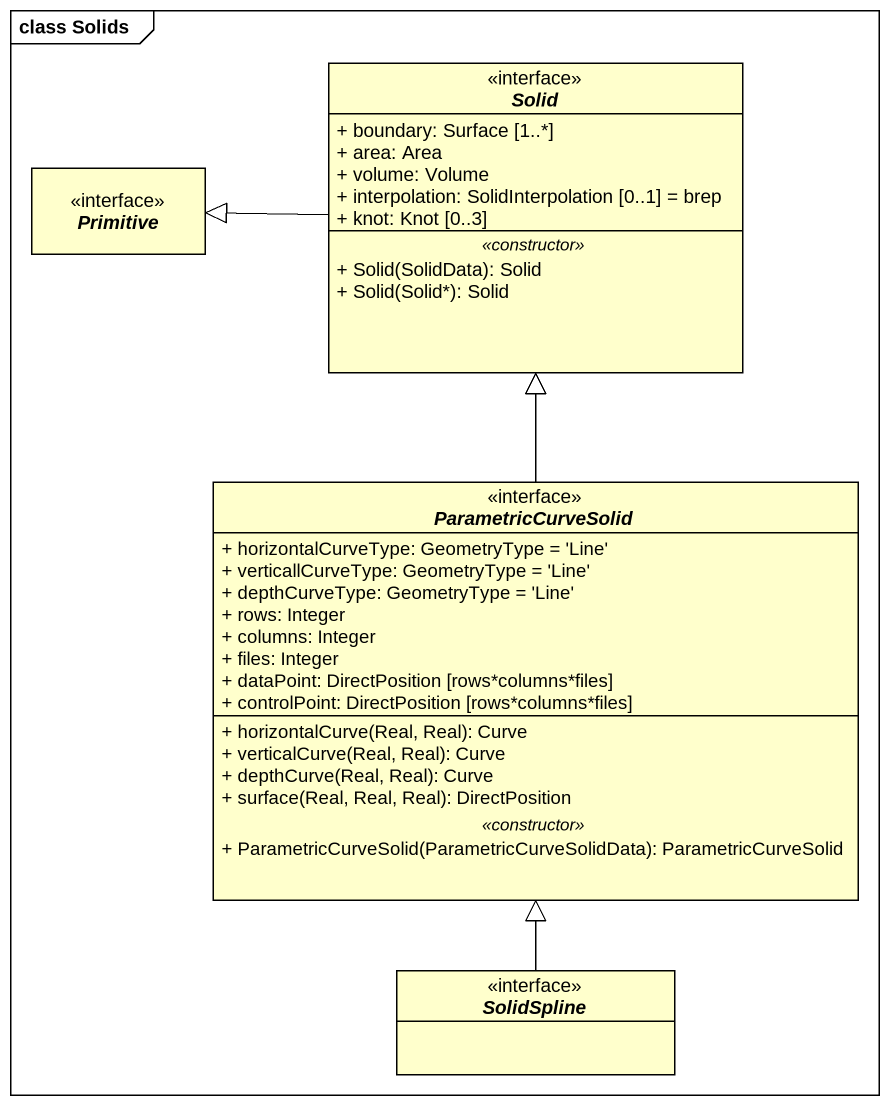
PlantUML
@startuml
mainframe class Solids
hide circle
hide empty members
skinparam classAttributeIconSize 0
interface Solid {
  + boundary: Surface [1..*]
  + area: Area
  + volume: Volume
  + interpolation: SolidInterpolation [0..1] = brep
  + knot: Knot [0..3]
  .. <<constructor>> ..
  + Solid(SolidData): Solid
  + Solid(Solid*): Solid
}
interface Primitive
interface ParametricCurveSolid {
  + horizontalCurveType: GeometryType = 'Line'
  + verticallCurveType: GeometryType = 'Line'
  + depthCurveType: GeometryType = 'Line'
  + rows: Integer
  + columns: Integer
  + files: Integer
  + dataPoint: DirectPosition [rows*columns*files]
  + controlPoint: DirectPosition [rows*columns*files]
  --
  + horizontalCurve(Real, Real): Curve
  + verticalCurve(Real, Real): Curve
  + depthCurve(Real, Real): Curve
  + surface(Real, Real, Real): DirectPosition
  .. <<constructor>> ..
  + ParametricCurveSolid(ParametricCurveSolidData): ParametricCurveSolid
}
interface SolidSpline
Solid -left-|> Primitive
ParametricCurveSolid -up-|> Solid
SolidSpline -up-|> ParametricCurveSolid
@enduml
